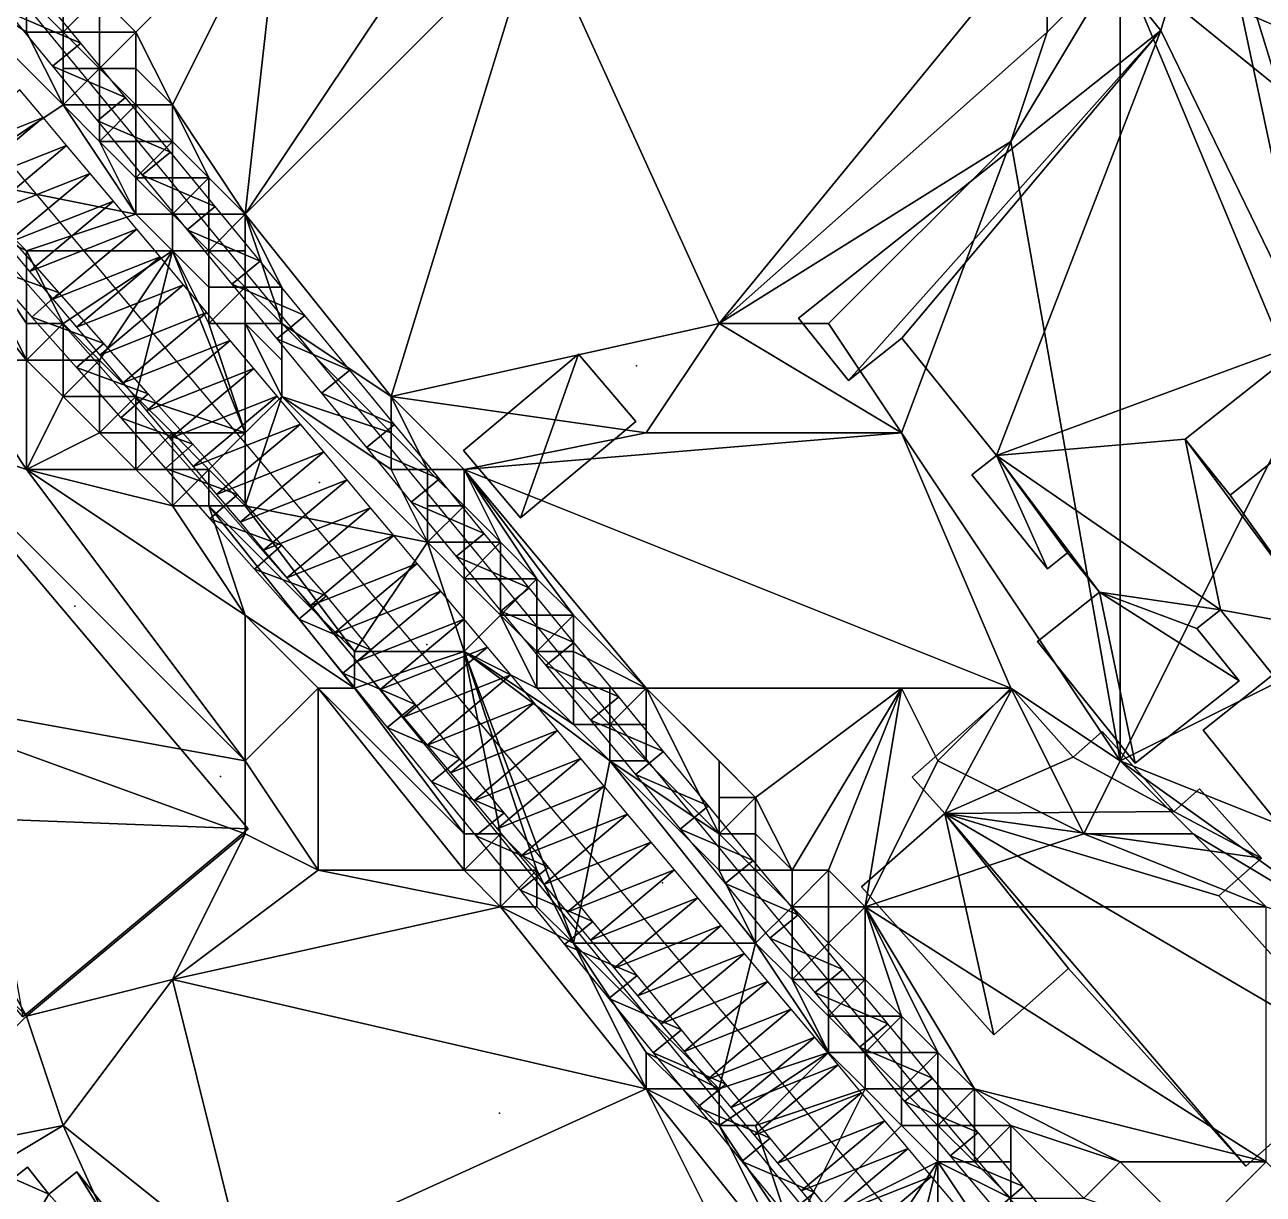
# Model space of a CAD drawing. Header units: metres. Extents: x -1103 to 901, y -902 to 905.
# Drawn here: x 239.9 to 307.8, y 414.2 to 478.4 of the extents above; entities that cross this region are included whole.
import ezdxf

# ---------------------------------------------------------------- set-up
doc = ezdxf.new("R2010")
doc.units = ezdxf.units.M
for name, color, linetype in [('OSM_BUILDING_FOOTPRINTS', 7, 'CONTINUOUS'), ('OSM_BUILDING_ROOFS', 1, 'CONTINUOUS'), ('OSM_BUILDING_WALLS', 8, 'CONTINUOUS'), ('OSM_ROAD_AXES', 2, 'CONTINUOUS'), ('OSM_ROAD_SURFACE', 9, 'CONTINUOUS'), ('OSM_TERRAIN', 3, 'CONTINUOUS'), ('OSM_TREES', 3, 'CONTINUOUS'), ('OSM_WATER_SURFACE', 5, 'CONTINUOUS'), ('OSM_WATERWAYS', 5, 'CONTINUOUS')]:
    doc.layers.add(name, color=color, linetype=linetype)

msp = doc.modelspace()

# ---------------------------------------------------------------- linework, layer by layer
at = {"layer": 'OSM_BUILDING_FOOTPRINTS'}
for points in [[(315.144, 426.5, 10.872), (304.544, 439.683, 10.872), (308.379, 442.724, 10.872), (305.505, 446.296, 10.872), (304.212, 445.267, 10.872), (306.522, 442.403, 10.872), (300.829, 437.88, 10.872), (295.457, 444.56, 10.872), (298.862, 447.258, 10.872), (297.115, 449.426, 10.872), (296.01, 448.541, 10.872), (291.865, 453.694, 10.872), (293.213, 454.767, 10.872), (288.029, 461.203, 10.872), (285.1, 458.881, 10.872), (282.359, 462.298, 10.872), (302.234, 478.079, 10.872), (298.829, 482.315, 10.872), (304.931, 487.159, 10.872), (336.81, 447.512, 10.872)], [(310.469, 461.126, 10.872), (303.571, 455.652, 10.872), (306.025, 452.588, 10.872), (310.999, 456.536, 10.872)]]:
    msp.add_polyline3d(points, dxfattribs=at)
for points in [[(263.965, 455.044, 11.958), (270.288, 460.319, 11.958), (273.427, 456.625, 11.958), (267.093, 451.339, 11.958), (263.965, 455.044, 11.958)], [(233.611, 431.289, 12.949), (237.834, 434.817, 12.949), (225.829, 449.039, 12.949), (233.954, 455.807, 12.949), (252.16, 434.264, 12.949), (239.801, 423.957, 12.949), (233.611, 431.289, 12.949)], [(288.582, 437.106, 11.802), (294.065, 441.95, 11.802), (297.414, 438.201, 11.802), (299.017, 439.616, 11.802), (302.952, 435.226, 11.802), (304.356, 436.464, 11.802), (307.749, 432.671, 11.802), (305.417, 430.603, 11.802), (313.486, 421.601, 11.802), (306.887, 415.762, 11.802), (297.171, 426.6, 11.802), (293.07, 422.972, 11.802), (285.807, 431.09, 11.802), (290.373, 435.115, 11.802), (288.582, 437.106, 11.802)], [(224.68, 409.226, 12.235), (226.459, 410.62, 12.235), (236.529, 418.516, 12.235), (239.26, 415.088, 12.235), (240.044, 415.696, 12.235), (241.216, 414.225, 12.235), (242.764, 415.442, 12.235), (249.694, 406.716, 12.235), (248.655, 405.898, 12.235), (252.049, 401.618, 12.235), (242.753, 394.33, 12.235), (241.061, 396.453, 12.235), (240.663, 396.962, 12.235), (236.861, 393.976, 12.235), (236.01, 395.06, 12.235), (232.528, 399.439, 12.235), (227.067, 395.148, 12.235), (231.511, 389.564, 12.235), (226.614, 385.715, 12.235), (213.349, 402.414, 12.235), (218.069, 406.119, 12.235), (224.978, 397.438, 12.235), (230.56, 401.828, 12.235), (224.68, 409.226, 12.235)]]:
    msp.add_polyline3d(points, close=True, dxfattribs=at)
at = {"layer": 'OSM_BUILDING_ROOFS'}
for points in [[(304.931, 487.159, 20.872), (298.829, 482.315, 20.872), (302.234, 478.079, 20.872)], [(310.469, 461.126, 20.872), (304.931, 487.159, 20.872), (302.234, 478.079, 20.872)], [(314.47, 456.149, 20.872), (336.81, 447.512, 20.872), (304.931, 487.159, 20.872)], [(310.469, 461.126, 20.872), (314.47, 456.149, 20.872), (304.931, 487.159, 20.872)], [(302.234, 478.079, 20.872), (282.359, 462.298, 20.872), (285.1, 458.881, 20.872)], [(302.234, 478.079, 20.872), (285.1, 458.881, 20.872), (288.029, 461.203, 20.872)], [(302.234, 478.079, 20.872), (288.029, 461.203, 20.872), (293.213, 454.767, 20.872)], [(310.469, 461.126, 20.872), (302.234, 478.079, 20.872), (293.213, 454.767, 20.872)], [(303.571, 455.652, 20.872), (310.469, 461.126, 20.872), (293.213, 454.767, 20.872)], [(270.288, 460.319, 21.958), (263.965, 455.044, 21.958), (267.093, 451.339, 21.958)], [(270.288, 460.319, 21.958), (267.093, 451.339, 21.958), (273.427, 456.625, 21.958)], [(311.297, 445.234, 20.872), (310.999, 456.536, 20.872), (306.025, 452.588, 20.872)], [(237.834, 434.817, 24.949), (252.16, 434.264, 24.949), (233.954, 455.807, 24.949)], [(303.571, 455.652, 20.872), (293.213, 454.767, 20.872), (305.505, 446.296, 20.872)], [(311.297, 445.234, 20.872), (306.025, 452.588, 20.872), (303.571, 455.652, 20.872)], [(305.505, 446.296, 20.872), (311.297, 445.234, 20.872), (303.571, 455.652, 20.872)], [(293.213, 454.767, 20.872), (291.865, 453.694, 20.872), (296.01, 448.541, 20.872)], [(293.213, 454.767, 20.872), (296.01, 448.541, 20.872), (297.115, 449.426, 20.872)], [(293.213, 454.767, 20.872), (297.115, 449.426, 20.872), (298.862, 447.258, 20.872)], [(293.213, 454.767, 20.872), (298.862, 447.258, 20.872), (305.505, 446.296, 20.872)], [(298.862, 447.258, 20.872), (295.457, 444.56, 20.872), (300.829, 437.88, 20.872)], [(298.862, 447.258, 20.872), (300.829, 437.88, 20.872), (306.522, 442.403, 20.872)], [(298.862, 447.258, 20.872), (306.522, 442.403, 20.872), (304.212, 445.267, 20.872)], [(298.862, 447.258, 20.872), (304.212, 445.267, 20.872), (305.505, 446.296, 20.872)], [(305.505, 446.296, 20.872), (308.379, 442.724, 20.872), (311.297, 445.234, 20.872)], [(308.379, 442.724, 20.872), (304.544, 439.683, 20.872), (315.144, 426.5, 20.872)], [(294.065, 441.95, 21.802), (288.582, 437.106, 21.802), (290.373, 435.115, 21.802)], [(297.414, 438.201, 21.802), (294.065, 441.95, 21.802), (290.373, 435.115, 21.802)], [(302.952, 435.226, 21.802), (299.017, 439.616, 21.802), (297.414, 438.201, 21.802)], [(290.373, 435.115, 21.802), (302.952, 435.226, 21.802), (297.414, 438.201, 21.802)], [(307.749, 432.671, 21.802), (304.356, 436.464, 21.802), (302.952, 435.226, 21.802)], [(290.373, 435.115, 21.802), (285.807, 431.09, 21.802), (293.07, 422.972, 21.802)], [(290.373, 435.115, 21.802), (307.749, 432.671, 21.802), (302.952, 435.226, 21.802)], [(290.373, 435.115, 21.802), (293.07, 422.972, 21.802), (297.171, 426.6, 21.802)], [(290.373, 435.115, 21.802), (297.171, 426.6, 21.802), (306.887, 415.762, 21.802)], [(290.373, 435.115, 21.802), (306.887, 415.762, 21.802), (313.486, 421.601, 21.802)], [(290.373, 435.115, 21.802), (313.486, 421.601, 21.802), (305.417, 430.603, 21.802)], [(290.373, 435.115, 21.802), (305.417, 430.603, 21.802), (307.749, 432.671, 21.802)], [(237.834, 434.817, 24.949), (239.801, 423.957, 24.949), (252.16, 434.264, 24.949)], [(241.216, 414.225, 22.235), (240.044, 415.696, 22.235), (239.26, 415.088, 22.235)], [(248.655, 405.898, 22.235), (242.764, 415.442, 22.235), (241.216, 414.225, 22.235)], [(248.655, 405.898, 22.235), (249.694, 406.716, 22.235), (242.764, 415.442, 22.235)], [(232.528, 399.439, 22.235), (241.216, 414.225, 22.235), (239.26, 415.088, 22.235)], [(232.528, 399.439, 22.235), (248.655, 405.898, 22.235), (241.216, 414.225, 22.235)]]:
    msp.add_3dface(points, dxfattribs=at)
at = {"layer": 'OSM_BUILDING_WALLS'}
for points in [[(336.81, 447.512, 10.872), (304.931, 487.159, 10.872), (304.931, 487.159, 20.872)], [(336.81, 447.512, 10.872), (304.931, 487.159, 20.872), (336.81, 447.512, 20.872)], [(298.829, 482.315, 10.872), (302.234, 478.079, 10.872), (302.234, 478.079, 20.872)], [(298.829, 482.315, 10.872), (302.234, 478.079, 20.872), (298.829, 482.315, 20.872)], [(302.234, 478.079, 10.872), (282.359, 462.298, 10.872), (282.359, 462.298, 20.872)], [(302.234, 478.079, 10.872), (282.359, 462.298, 20.872), (302.234, 478.079, 20.872)], [(282.359, 462.298, 10.872), (285.1, 458.881, 10.872), (285.1, 458.881, 20.872)], [(282.359, 462.298, 10.872), (285.1, 458.881, 20.872), (282.359, 462.298, 20.872)], [(285.1, 458.881, 10.872), (288.029, 461.203, 10.872), (288.029, 461.203, 20.872)], [(285.1, 458.881, 10.872), (288.029, 461.203, 20.872), (285.1, 458.881, 20.872)], [(288.029, 461.203, 10.872), (293.213, 454.767, 10.872), (293.213, 454.767, 20.872)], [(288.029, 461.203, 10.872), (293.213, 454.767, 20.872), (288.029, 461.203, 20.872)], [(303.571, 455.652, 10.872), (310.469, 461.126, 10.872), (310.469, 461.126, 20.872)], [(303.571, 455.652, 10.872), (310.469, 461.126, 20.872), (303.571, 455.652, 20.872)], [(270.288, 460.319, 11.958), (263.965, 455.044, 11.958), (263.965, 455.044, 21.958)], [(270.288, 460.319, 11.958), (263.965, 455.044, 21.958), (270.288, 460.319, 21.958)], [(273.427, 456.625, 11.958), (270.288, 460.319, 11.958), (270.288, 460.319, 21.958)], [(273.427, 456.625, 11.958), (270.288, 460.319, 21.958), (273.427, 456.625, 21.958)], [(267.093, 451.339, 11.958), (273.427, 456.625, 11.958), (273.427, 456.625, 21.958)], [(267.093, 451.339, 11.958), (273.427, 456.625, 21.958), (267.093, 451.339, 21.958)], [(310.999, 456.536, 10.872), (306.025, 452.588, 10.872), (306.025, 452.588, 20.872)], [(310.999, 456.536, 10.872), (306.025, 452.588, 20.872), (310.999, 456.536, 20.872)], [(252.16, 434.264, 12.949), (233.954, 455.807, 12.949), (233.954, 455.807, 24.949)], [(252.16, 434.264, 12.949), (233.954, 455.807, 24.949), (252.16, 434.264, 24.949)], [(306.025, 452.588, 10.872), (303.571, 455.652, 10.872), (303.571, 455.652, 20.872)], [(306.025, 452.588, 10.872), (303.571, 455.652, 20.872), (306.025, 452.588, 20.872)], [(263.965, 455.044, 11.958), (267.093, 451.339, 11.958), (267.093, 451.339, 21.958)], [(263.965, 455.044, 11.958), (267.093, 451.339, 21.958), (263.965, 455.044, 21.958)], [(293.213, 454.767, 10.872), (291.865, 453.694, 10.872), (291.865, 453.694, 20.872)], [(293.213, 454.767, 10.872), (291.865, 453.694, 20.872), (293.213, 454.767, 20.872)], [(291.865, 453.694, 10.872), (296.01, 448.541, 10.872), (296.01, 448.541, 20.872)], [(291.865, 453.694, 10.872), (296.01, 448.541, 20.872), (291.865, 453.694, 20.872)], [(296.01, 448.541, 10.872), (297.115, 449.426, 10.872), (297.115, 449.426, 20.872)], [(296.01, 448.541, 10.872), (297.115, 449.426, 20.872), (296.01, 448.541, 20.872)], [(297.115, 449.426, 10.872), (298.862, 447.258, 10.872), (298.862, 447.258, 20.872)], [(297.115, 449.426, 10.872), (298.862, 447.258, 20.872), (297.115, 449.426, 20.872)], [(298.862, 447.258, 10.872), (295.457, 444.56, 10.872), (295.457, 444.56, 20.872)], [(298.862, 447.258, 10.872), (295.457, 444.56, 20.872), (298.862, 447.258, 20.872)], [(304.212, 445.267, 10.872), (305.505, 446.296, 10.872), (305.505, 446.296, 20.872)], [(304.212, 445.267, 10.872), (305.505, 446.296, 20.872), (304.212, 445.267, 20.872)], [(305.505, 446.296, 10.872), (308.379, 442.724, 10.872), (308.379, 442.724, 20.872)], [(305.505, 446.296, 10.872), (308.379, 442.724, 20.872), (305.505, 446.296, 20.872)], [(306.522, 442.403, 10.872), (304.212, 445.267, 10.872), (304.212, 445.267, 20.872)], [(306.522, 442.403, 10.872), (304.212, 445.267, 20.872), (306.522, 442.403, 20.872)], [(295.457, 444.56, 10.872), (300.829, 437.88, 10.872), (300.829, 437.88, 20.872)], [(295.457, 444.56, 10.872), (300.829, 437.88, 20.872), (295.457, 444.56, 20.872)], [(300.829, 437.88, 10.872), (306.522, 442.403, 10.872), (306.522, 442.403, 20.872)], [(300.829, 437.88, 10.872), (306.522, 442.403, 20.872), (300.829, 437.88, 20.872)], [(308.379, 442.724, 10.872), (304.544, 439.683, 10.872), (304.544, 439.683, 20.872)], [(308.379, 442.724, 10.872), (304.544, 439.683, 20.872), (308.379, 442.724, 20.872)], [(294.065, 441.95, 11.802), (288.582, 437.106, 11.802), (288.582, 437.106, 21.802)], [(294.065, 441.95, 11.802), (288.582, 437.106, 21.802), (294.065, 441.95, 21.802)], [(297.414, 438.201, 11.802), (294.065, 441.95, 11.802), (294.065, 441.95, 21.802)], [(297.414, 438.201, 11.802), (294.065, 441.95, 21.802), (297.414, 438.201, 21.802)], [(304.544, 439.683, 10.872), (315.144, 426.5, 10.872), (315.144, 426.5, 20.872)], [(304.544, 439.683, 10.872), (315.144, 426.5, 20.872), (304.544, 439.683, 20.872)], [(299.017, 439.616, 11.802), (297.414, 438.201, 11.802), (297.414, 438.201, 21.802)], [(299.017, 439.616, 11.802), (297.414, 438.201, 21.802), (299.017, 439.616, 21.802)], [(302.952, 435.226, 11.802), (299.017, 439.616, 11.802), (299.017, 439.616, 21.802)], [(302.952, 435.226, 11.802), (299.017, 439.616, 21.802), (302.952, 435.226, 21.802)], [(288.582, 437.106, 11.802), (290.373, 435.115, 11.802), (290.373, 435.115, 21.802)], [(288.582, 437.106, 11.802), (290.373, 435.115, 21.802), (288.582, 437.106, 21.802)], [(304.356, 436.464, 11.802), (302.952, 435.226, 11.802), (302.952, 435.226, 21.802)], [(304.356, 436.464, 11.802), (302.952, 435.226, 21.802), (304.356, 436.464, 21.802)], [(307.749, 432.671, 11.802), (304.356, 436.464, 11.802), (304.356, 436.464, 21.802)], [(307.749, 432.671, 11.802), (304.356, 436.464, 21.802), (307.749, 432.671, 21.802)], [(290.373, 435.115, 11.802), (285.807, 431.09, 11.802), (285.807, 431.09, 21.802)], [(290.373, 435.115, 11.802), (285.807, 431.09, 21.802), (290.373, 435.115, 21.802)], [(239.801, 423.957, 12.949), (252.16, 434.264, 12.949), (252.16, 434.264, 24.949)], [(239.801, 423.957, 12.949), (252.16, 434.264, 24.949), (239.801, 423.957, 24.949)], [(305.417, 430.603, 11.802), (307.749, 432.671, 11.802), (307.749, 432.671, 21.802)], [(305.417, 430.603, 11.802), (307.749, 432.671, 21.802), (305.417, 430.603, 21.802)], [(285.807, 431.09, 11.802), (293.07, 422.972, 11.802), (293.07, 422.972, 21.802)], [(285.807, 431.09, 11.802), (293.07, 422.972, 21.802), (285.807, 431.09, 21.802)], [(313.486, 421.601, 11.802), (305.417, 430.603, 11.802), (305.417, 430.603, 21.802)], [(313.486, 421.601, 11.802), (305.417, 430.603, 21.802), (313.486, 421.601, 21.802)], [(293.07, 422.972, 11.802), (297.171, 426.6, 11.802), (297.171, 426.6, 21.802)], [(293.07, 422.972, 11.802), (297.171, 426.6, 21.802), (293.07, 422.972, 21.802)], [(297.171, 426.6, 11.802), (306.887, 415.762, 11.802), (306.887, 415.762, 21.802)], [(297.171, 426.6, 11.802), (306.887, 415.762, 21.802), (297.171, 426.6, 21.802)], [(306.887, 415.762, 11.802), (313.486, 421.601, 11.802), (313.486, 421.601, 21.802)], [(306.887, 415.762, 11.802), (313.486, 421.601, 21.802), (306.887, 415.762, 21.802)], [(240.044, 415.696, 12.235), (239.26, 415.088, 12.235), (239.26, 415.088, 22.235)], [(240.044, 415.696, 12.235), (239.26, 415.088, 22.235), (240.044, 415.696, 22.235)], [(241.216, 414.225, 12.235), (240.044, 415.696, 12.235), (240.044, 415.696, 22.235)], [(241.216, 414.225, 12.235), (240.044, 415.696, 22.235), (241.216, 414.225, 22.235)], [(242.764, 415.442, 12.235), (241.216, 414.225, 12.235), (241.216, 414.225, 22.235)], [(242.764, 415.442, 12.235), (241.216, 414.225, 22.235), (242.764, 415.442, 22.235)], [(249.694, 406.716, 12.235), (242.764, 415.442, 12.235), (242.764, 415.442, 22.235)], [(249.694, 406.716, 12.235), (242.764, 415.442, 22.235), (249.694, 406.716, 22.235)]]:
    msp.add_3dface(points, dxfattribs=at)
at = {"layer": 'OSM_ROAD_AXES'}
msp.add_polyline3d([(179.625, 541.713, 13.917), (363.017, 323.054, 14.291), (382.196, 303.402, 15.046)], dxfattribs=at)
at = {"layer": 'OSM_ROAD_SURFACE'}
for points in [[(235.037, 470.977, 16.6), (240.917, 473.303, 16.455), (239.634, 474.832, 16.53)], [(235.037, 470.977, 16.6), (236.32, 469.448, 16.51), (240.917, 473.303, 16.455)], [(236.32, 469.448, 16.51), (242.199, 471.774, 16.392), (240.917, 473.303, 16.455)], [(236.32, 469.448, 16.51), (237.602, 467.918, 16.4), (242.199, 471.774, 16.392)], [(237.602, 467.918, 16.4), (243.482, 470.245, 16.329), (242.199, 471.774, 16.392)], [(237.602, 467.918, 16.4), (238.885, 466.389, 16.305), (243.482, 470.245, 16.329)], [(238.885, 466.389, 16.305), (244.764, 468.716, 16.266), (243.482, 470.245, 16.329)], [(238.885, 466.389, 16.305), (240.167, 464.86, 16.255), (244.764, 468.716, 16.266)], [(240.167, 464.86, 16.255), (246.047, 467.187, 16.178), (244.764, 468.716, 16.266)], [(240.167, 464.86, 16.255), (241.449, 463.331, 16.106), (246.047, 467.187, 16.178)], [(241.449, 463.331, 16.106), (247.329, 465.658, 16.043), (246.047, 467.187, 16.178)], [(241.449, 463.331, 16.106), (242.732, 461.802, 15.955), (247.329, 465.658, 16.043)], [(242.732, 461.802, 15.955), (248.612, 464.129, 15.943), (247.329, 465.658, 16.043)], [(242.732, 461.802, 15.955), (244.014, 460.273, 15.881), (248.612, 464.129, 15.943)], [(244.014, 460.273, 15.881), (249.894, 462.6, 15.824), (248.612, 464.129, 15.943)], [(244.014, 460.273, 15.881), (245.297, 458.744, 15.779), (249.894, 462.6, 15.824)], [(245.297, 458.744, 15.779), (251.176, 461.071, 15.635), (249.894, 462.6, 15.824)], [(245.297, 458.744, 15.779), (246.579, 457.215, 15.613), (251.176, 461.071, 15.635)], [(246.579, 457.215, 15.613), (252.459, 459.541, 15.468), (251.176, 461.071, 15.635)], [(246.579, 457.215, 15.613), (247.862, 455.686, 15.478), (252.459, 459.541, 15.468)], [(247.862, 455.686, 15.478), (253.741, 458.012, 15.332), (252.459, 459.541, 15.468)], [(247.862, 455.686, 15.478), (249.144, 454.157, 15.257), (253.741, 458.012, 15.332)], [(249.144, 454.157, 15.257), (255.024, 456.483, 15.161), (253.741, 458.012, 15.332)], [(249.144, 454.157, 15.257), (250.427, 452.628, 15.108), (255.024, 456.483, 15.161)], [(250.427, 452.628, 15.108), (256.306, 454.954, 14.997), (255.024, 456.483, 15.161)], [(250.427, 452.628, 15.108), (251.709, 451.099, 14.972), (256.306, 454.954, 14.997)], [(251.709, 451.099, 14.972), (257.589, 453.425, 14.833), (256.306, 454.954, 14.997)], [(251.709, 451.099, 14.972), (252.992, 449.569, 14.843), (257.589, 453.425, 14.833)], [(252.992, 449.569, 14.843), (258.871, 451.896, 14.669), (257.589, 453.425, 14.833)], [(252.992, 449.569, 14.843), (254.274, 448.04, 14.714), (258.871, 451.896, 14.669)], [(254.274, 448.04, 14.714), (260.154, 450.367, 14.505), (258.871, 451.896, 14.669)], [(254.274, 448.04, 14.714), (255.557, 446.511, 14.585), (260.154, 450.367, 14.505)], [(255.557, 446.511, 14.585), (261.436, 448.838, 14.361), (260.154, 450.367, 14.505)], [(255.557, 446.511, 14.585), (256.839, 444.982, 14.458), (261.436, 448.838, 14.361)], [(256.839, 444.982, 14.458), (262.719, 447.309, 14.331), (261.436, 448.838, 14.361)], [(256.839, 444.982, 14.458), (258.122, 443.453, 14.315), (262.719, 447.309, 14.331)], [(258.122, 443.453, 14.315), (264.001, 445.78, 14.193), (262.719, 447.309, 14.331)], [(258.122, 443.453, 14.315), (259.404, 441.924, 14.089), (264.001, 445.78, 14.193)], [(259.404, 441.924, 14.089), (265.284, 444.251, 14.108), (264.001, 445.78, 14.193)], [(259.404, 441.924, 14.089), (260.686, 440.395, 14.047), (265.284, 444.251, 14.108)], [(260.686, 440.395, 14.047), (266.566, 442.722, 14.184), (265.284, 444.251, 14.108)], [(260.686, 440.395, 14.047), (261.969, 438.866, 14.004), (266.566, 442.722, 14.184)], [(261.969, 438.866, 14.004), (267.849, 441.192, 14.114), (266.566, 442.722, 14.184)], [(261.969, 438.866, 14.004), (263.251, 437.337, 13.962), (267.849, 441.192, 14.114)], [(263.251, 437.337, 13.962), (269.131, 439.663, 14.038), (267.849, 441.192, 14.114)], [(263.251, 437.337, 13.962), (264.534, 435.808, 13.967), (269.131, 439.663, 14.038)], [(264.534, 435.808, 13.967), (270.413, 438.134, 13.966), (269.131, 439.663, 14.038)], [(264.534, 435.808, 13.967), (265.816, 434.279, 14.038), (270.413, 438.134, 13.966)], [(265.816, 434.279, 14.038), (271.696, 436.605, 13.894), (270.413, 438.134, 13.966)], [(265.816, 434.279, 14.038), (267.099, 432.749, 14.02), (271.696, 436.605, 13.894)], [(267.099, 432.749, 14.02), (272.978, 435.076, 13.92), (271.696, 436.605, 13.894)], [(267.099, 432.749, 14.02), (268.381, 431.22, 13.997), (272.978, 435.076, 13.92)], [(268.381, 431.22, 13.997), (274.261, 433.547, 13.949), (272.978, 435.076, 13.92)], [(268.381, 431.22, 13.997), (269.664, 429.691, 13.851), (274.261, 433.547, 13.949)], [(269.664, 429.691, 13.851), (275.543, 432.018, 13.977), (274.261, 433.547, 13.949)], [(269.664, 429.691, 13.851), (270.946, 428.162, 13.837), (275.543, 432.018, 13.977)], [(270.946, 428.162, 13.837), (276.826, 430.489, 14.005), (275.543, 432.018, 13.977)], [(270.946, 428.162, 13.837), (272.229, 426.633, 13.913), (276.826, 430.489, 14.005)], [(272.229, 426.633, 13.913), (278.108, 428.96, 14.033), (276.826, 430.489, 14.005)], [(272.229, 426.633, 13.913), (273.511, 425.104, 13.996), (278.108, 428.96, 14.033)], [(273.511, 425.104, 13.996), (279.391, 427.431, 14.082), (278.108, 428.96, 14.033)], [(273.511, 425.104, 13.996), (274.794, 423.575, 14.078), (279.391, 427.431, 14.082)], [(274.794, 423.575, 14.078), (280.673, 425.902, 14.171), (279.391, 427.431, 14.082)], [(274.794, 423.575, 14.078), (276.076, 422.046, 14.16), (280.673, 425.902, 14.171)], [(276.076, 422.046, 14.16), (281.956, 424.372, 14.263), (280.673, 425.902, 14.171)], [(276.076, 422.046, 14.16), (277.359, 420.517, 14.227), (281.956, 424.372, 14.263)], [(277.359, 420.517, 14.227), (283.238, 422.843, 14.355), (281.956, 424.372, 14.263)], [(277.359, 420.517, 14.227), (278.641, 418.988, 14.15), (283.238, 422.843, 14.355)], [(278.641, 418.988, 14.15), (284.521, 421.314, 14.444), (283.238, 422.843, 14.355)], [(278.641, 418.988, 14.15), (279.923, 417.459, 14.38), (284.521, 421.314, 14.444)], [(279.923, 417.459, 14.38), (285.803, 419.785, 14.523), (284.521, 421.314, 14.444)], [(279.923, 417.459, 14.38), (281.206, 415.93, 14.428), (285.803, 419.785, 14.523)], [(281.206, 415.93, 14.428), (287.086, 418.256, 14.608), (285.803, 419.785, 14.523)], [(281.206, 415.93, 14.428), (282.488, 414.4, 14.431), (287.086, 418.256, 14.608)], [(282.488, 414.4, 14.431), (288.368, 416.727, 14.682), (287.086, 418.256, 14.608)], [(282.488, 414.4, 14.431), (283.771, 412.871, 14.483), (288.368, 416.727, 14.682)], [(283.771, 412.871, 14.483), (289.65, 415.198, 14.787), (288.368, 416.727, 14.682)], [(283.771, 412.871, 14.483), (285.053, 411.342, 14.717), (289.65, 415.198, 14.787)], [(285.053, 411.342, 14.717), (290.933, 413.669, 14.913), (289.65, 415.198, 14.787)]]:
    msp.add_3dface(points, dxfattribs=at)
at = {"layer": 'OSM_TERRAIN'}
for points in [[(244, 480, 16.221), (246, 478, 16.1), (254, 486, 15.225)], [(246, 478, 16.1), (248, 474, 15.956), (254, 486, 15.225)], [(248, 474, 15.956), (252, 468, 15.601), (254, 486, 15.225)], [(252, 468, 15.601), (260, 480, 14.618), (254, 486, 15.225)], [(260, 458, 14.486), (268, 484, 13.938), (252, 468, 15.601)], [(252, 468, 15.601), (268, 484, 13.938), (260, 480, 14.618)], [(260, 458, 14.486), (278, 462, 13.509), (268, 484, 13.938)], [(268, 484, 13.938), (278, 462, 13.509), (296, 484, 12.497)], [(278, 462, 13.509), (296, 478, 12.685), (296, 484, 12.497)], [(296, 478, 12.685), (300, 482, 13.691), (296, 484, 12.497)], [(300, 482, 13.691), (314, 476, 13.666), (308, 484, 13.513)], [(236, 470, 16.523), (242, 474, 16.378), (234, 482, 16.82)], [(242, 474, 16.378), (240, 478, 15.634), (234, 482, 16.82)], [(234, 482, 16.82), (240, 478, 15.634), (240, 480, 15.375)], [(300, 438, 13.81), (300, 482, 13.691), (294, 472, 13.614)], [(294, 472, 13.614), (300, 482, 13.691), (296, 478, 12.685)], [(300, 438, 13.81), (310, 458, 13.539), (300, 482, 13.691)], [(310, 458, 13.539), (332, 456, 13.757), (300, 482, 13.691)], [(332, 456, 13.757), (314, 476, 13.666), (300, 482, 13.691)], [(240, 478, 15.634), (242, 478, 15.302), (240, 480, 15.375)], [(242, 478, 15.302), (242, 480, 16.233), (240, 480, 15.375)], [(242, 478, 15.302), (244, 478, 16.221), (244, 480, 16.221)], [(242, 478, 15.302), (244, 480, 16.221), (242, 480, 16.233)], [(244, 478, 16.221), (246, 478, 16.1), (244, 480, 16.221)], [(242, 474, 16.378), (242, 478, 15.302), (240, 478, 15.634)], [(242, 474, 16.378), (242, 476, 15.444), (242, 478, 15.302)], [(242, 476, 15.444), (244, 476, 15.209), (242, 478, 15.302)], [(244, 476, 15.209), (244, 478, 16.221), (242, 478, 15.302)], [(244, 476, 15.209), (246, 476, 16.1), (246, 478, 16.1)], [(244, 476, 15.209), (246, 478, 16.1), (244, 478, 16.221)], [(246, 476, 16.1), (248, 474, 15.956), (246, 478, 16.1)], [(278, 462, 13.509), (294, 472, 13.614), (296, 478, 12.685)], [(242, 474, 16.378), (244, 474, 15.212), (244, 476, 15.209)], [(242, 474, 16.378), (244, 476, 15.209), (242, 476, 15.444)], [(244, 474, 15.212), (246, 474, 15.28), (244, 476, 15.209)], [(246, 474, 15.28), (246, 476, 16.1), (244, 476, 15.209)], [(246, 474, 15.28), (248, 474, 15.956), (246, 476, 16.1)], [(236, 470, 16.523), (246, 468, 16.165), (242, 474, 16.378)], [(246, 468, 16.165), (244, 472, 16.087), (242, 474, 16.378)], [(244, 472, 16.087), (244, 474, 15.212), (242, 474, 16.378)], [(244, 472, 16.087), (246, 472, 15.022), (246, 474, 15.28)], [(244, 472, 16.087), (246, 474, 15.28), (244, 474, 15.212)], [(246, 472, 15.022), (248, 472, 15.415), (246, 474, 15.28)], [(248, 472, 15.415), (248, 474, 15.956), (246, 474, 15.28)], [(250, 470, 15.539), (248, 474, 15.956), (248, 472, 15.415)], [(250, 470, 15.539), (252, 468, 15.601), (248, 474, 15.956)], [(246, 468, 16.165), (246, 470, 15.728), (244, 472, 16.087)], [(246, 470, 15.728), (246, 472, 15.022), (244, 472, 16.087)], [(246, 470, 15.728), (248, 470, 14.877), (248, 472, 15.415)], [(246, 470, 15.728), (248, 472, 15.415), (246, 472, 15.022)], [(248, 470, 14.877), (250, 470, 15.539), (248, 472, 15.415)], [(284, 462, 13.691), (294, 472, 13.614), (278, 462, 13.509)], [(288, 456, 13.497), (294, 472, 13.614), (284, 462, 13.691)], [(300, 438, 13.81), (294, 472, 13.614), (288, 456, 13.497)], [(236, 460, 16.4), (240, 460, 16.189), (232, 470, 16.85)], [(240, 460, 16.189), (236, 468, 16.11), (232, 470, 16.85)], [(236, 468, 16.11), (240, 466, 16.339), (236, 470, 16.523)], [(240, 466, 16.339), (246, 468, 16.165), (236, 470, 16.523)], [(246, 468, 16.165), (248, 468, 15.286), (246, 470, 15.728)], [(248, 468, 15.286), (248, 470, 14.877), (246, 470, 15.728)], [(248, 468, 15.286), (250, 468, 14.717), (250, 470, 15.539)], [(248, 468, 15.286), (250, 470, 15.539), (248, 470, 14.877)], [(250, 468, 14.717), (252, 468, 15.601), (250, 470, 15.539)], [(240, 460, 16.189), (240, 462, 15.847), (236, 468, 16.11)], [(240, 462, 15.847), (240, 466, 16.339), (236, 468, 16.11)], [(240, 466, 16.339), (248, 466, 15.992), (246, 468, 16.165)], [(248, 466, 15.992), (248, 468, 15.286), (246, 468, 16.165)], [(248, 466, 15.992), (250, 466, 14.941), (248, 468, 15.286)], [(250, 466, 14.941), (250, 468, 14.717), (248, 468, 15.286)], [(250, 466, 14.941), (252, 466, 14.542), (252, 468, 15.601)], [(250, 466, 14.941), (252, 468, 15.601), (250, 468, 14.717)], [(254, 462, 14.33), (260, 458, 14.486), (252, 468, 15.601)], [(254, 462, 14.33), (252, 468, 15.601), (254, 464, 14.368)], [(252, 464, 14.652), (254, 464, 14.368), (252, 468, 15.601)], [(252, 464, 14.652), (252, 468, 15.601), (252, 466, 14.542)], [(242, 462, 15.923), (240, 466, 16.339), (240, 462, 15.847)], [(242, 462, 15.923), (248, 466, 15.992), (240, 466, 16.339)], [(242, 462, 15.923), (244, 460, 15.821), (248, 466, 15.992)], [(244, 460, 15.821), (246, 458, 15.677), (248, 466, 15.992)], [(246, 458, 15.677), (252, 456, 15.449), (248, 466, 15.992)], [(252, 456, 15.449), (250, 462, 15.753), (248, 466, 15.992)], [(250, 462, 15.753), (250, 464, 15.8), (248, 466, 15.992)], [(248, 466, 15.992), (250, 464, 15.8), (250, 466, 14.941)], [(250, 464, 15.8), (252, 464, 14.652), (250, 466, 14.941)], [(252, 464, 14.652), (252, 466, 14.542), (250, 466, 14.941)], [(250, 462, 15.753), (252, 462, 15.475), (252, 464, 14.652)], [(250, 462, 15.753), (252, 464, 14.652), (250, 464, 15.8)], [(252, 462, 15.475), (254, 462, 14.33), (252, 464, 14.652)], [(254, 462, 14.33), (254, 464, 14.368), (252, 464, 14.652)], [(240, 460, 16.189), (242, 460, 15.591), (242, 462, 15.923)], [(240, 460, 16.189), (242, 462, 15.923), (240, 462, 15.847)], [(242, 460, 15.591), (244, 460, 15.821), (242, 462, 15.923)], [(252, 456, 15.449), (252, 462, 15.475), (250, 462, 15.753)], [(252, 456, 15.449), (254, 458, 15.256), (252, 462, 15.475)], [(254, 458, 15.256), (254, 460, 15.064), (252, 462, 15.475)], [(252, 462, 15.475), (254, 460, 15.064), (254, 462, 14.33)], [(254, 458, 15.256), (254, 462, 14.33), (254, 460, 15.064)], [(254, 458, 15.256), (260, 456, 13.7), (254, 462, 14.33)], [(260, 456, 13.7), (260, 458, 14.486), (254, 462, 14.33)], [(274, 456, 13.975), (278, 462, 13.509), (260, 458, 14.486)], [(274, 456, 13.975), (288, 456, 13.497), (278, 462, 13.509)], [(288, 456, 13.497), (284, 462, 13.691), (278, 462, 13.509)], [(234, 456, 15.092), (240, 454, 15.755), (236, 460, 16.4)], [(236, 460, 16.4), (240, 454, 15.755), (240, 460, 16.189)], [(240, 454, 15.755), (242, 458, 15.978), (240, 460, 16.189)], [(242, 458, 15.978), (242, 460, 15.591), (240, 460, 16.189)], [(242, 458, 15.978), (244, 458, 15.36), (244, 460, 15.821)], [(242, 458, 15.978), (244, 460, 15.821), (242, 460, 15.591)], [(244, 458, 15.36), (246, 458, 15.677), (244, 460, 15.821)], [(240, 454, 15.755), (244, 456, 15.759), (242, 458, 15.978)], [(244, 456, 15.759), (244, 458, 15.36), (242, 458, 15.978)], [(244, 456, 15.759), (246, 456, 15.179), (246, 458, 15.677)], [(244, 456, 15.759), (246, 458, 15.677), (244, 458, 15.36)], [(246, 456, 15.179), (248, 456, 15.461), (246, 458, 15.677)], [(248, 456, 15.461), (252, 456, 15.449), (246, 458, 15.677)], [(252, 452, 15.124), (262, 450, 14.304), (254, 458, 15.256)], [(252, 452, 15.124), (254, 458, 15.256), (252, 456, 15.449)], [(262, 450, 14.304), (260, 454, 13.905), (254, 458, 15.256)], [(254, 458, 15.256), (260, 454, 13.905), (260, 456, 13.7)], [(262, 454, 13.539), (260, 458, 14.486), (260, 456, 13.7)], [(262, 454, 13.539), (264, 454, 14.057), (260, 458, 14.486)], [(264, 454, 14.057), (274, 456, 13.975), (260, 458, 14.486)], [(312, 444, 13.691), (310, 458, 13.539), (300, 438, 13.81)], [(230, 442, 15.275), (252, 438, 14.712), (234, 456, 15.092)], [(252, 438, 14.712), (240, 454, 15.755), (234, 456, 15.092)], [(240, 454, 15.755), (246, 454, 15.533), (244, 456, 15.759)], [(246, 454, 15.533), (246, 456, 15.179), (244, 456, 15.759)], [(246, 454, 15.533), (248, 454, 15.035), (248, 456, 15.461)], [(246, 454, 15.533), (248, 456, 15.461), (246, 456, 15.179)], [(248, 454, 15.035), (250, 454, 15.277), (248, 456, 15.461)], [(250, 454, 15.277), (252, 456, 15.449), (248, 456, 15.461)], [(250, 454, 15.277), (252, 452, 15.124), (252, 456, 15.449)], [(260, 454, 13.905), (262, 454, 13.539), (260, 456, 13.7)], [(264, 454, 14.057), (294, 442, 14.258), (288, 456, 13.497)], [(264, 454, 14.057), (288, 456, 13.497), (274, 456, 13.975)], [(294, 442, 14.258), (300, 438, 13.81), (288, 456, 13.497)], [(252, 438, 14.712), (252, 446, 14.815), (240, 454, 15.755)], [(240, 454, 15.755), (252, 446, 14.815), (248, 452, 15.299)], [(240, 454, 15.755), (248, 452, 15.299), (246, 454, 15.533)], [(248, 452, 15.299), (248, 454, 15.035), (246, 454, 15.533)], [(248, 452, 15.299), (250, 452, 14.882), (250, 454, 15.277)], [(248, 452, 15.299), (250, 454, 15.277), (248, 454, 15.035)], [(250, 452, 14.882), (252, 452, 15.124), (250, 454, 15.277)], [(262, 450, 14.304), (262, 454, 13.539), (260, 454, 13.905)], [(262, 450, 14.304), (262, 452, 13.654), (262, 454, 13.539)], [(262, 452, 13.654), (264, 452, 13.479), (262, 454, 13.539)], [(264, 452, 13.479), (264, 454, 14.057), (262, 454, 13.539)], [(270, 446, 13.93), (274, 442, 14), (264, 454, 14.057)], [(274, 442, 14), (294, 442, 14.258), (264, 454, 14.057)], [(268, 448, 13.737), (264, 454, 14.057), (266, 450, 13.581)], [(268, 448, 13.737), (270, 446, 13.93), (264, 454, 14.057)], [(266, 450, 13.581), (264, 454, 14.057), (264, 452, 13.479)], [(248, 452, 15.299), (252, 446, 14.815), (250, 452, 14.882)], [(252, 446, 14.815), (258, 442, 14.01), (250, 452, 14.882)], [(258, 442, 14.01), (258, 444, 14.364), (250, 452, 14.882)], [(250, 452, 14.882), (258, 444, 14.364), (252, 452, 15.124)], [(258, 444, 14.364), (262, 450, 14.304), (252, 452, 15.124)], [(262, 450, 14.304), (264, 450, 13.419), (264, 452, 13.479)], [(262, 450, 14.304), (264, 452, 13.479), (262, 452, 13.654)], [(264, 450, 13.419), (266, 450, 13.581), (264, 452, 13.479)], [(264, 444, 14.246), (262, 450, 14.304), (258, 444, 14.364)], [(264, 444, 14.246), (264, 448, 14.016), (262, 450, 14.304)], [(264, 448, 14.016), (264, 450, 13.419), (262, 450, 14.304)], [(264, 448, 14.016), (266, 448, 13.246), (266, 450, 13.581)], [(264, 448, 14.016), (266, 450, 13.581), (264, 450, 13.419)], [(266, 448, 13.246), (268, 448, 13.737), (266, 450, 13.581)], [(264, 444, 14.246), (266, 446, 13.715), (264, 448, 14.016)], [(266, 446, 13.715), (266, 448, 13.246), (264, 448, 14.016)], [(266, 446, 13.715), (268, 446, 13.151), (268, 448, 13.737)], [(266, 446, 13.715), (268, 448, 13.737), (266, 448, 13.246)], [(268, 446, 13.151), (270, 446, 13.93), (268, 448, 13.737)], [(252, 438, 14.712), (256, 442, 14.457), (252, 446, 14.815)], [(256, 442, 14.457), (258, 442, 14.01), (252, 446, 14.815)], [(264, 444, 14.246), (268, 442, 14.072), (266, 446, 13.715)], [(268, 442, 14.072), (268, 444, 13.479), (266, 446, 13.715)], [(268, 444, 13.479), (268, 446, 13.151), (266, 446, 13.715)], [(268, 444, 13.479), (270, 444, 13.089), (270, 446, 13.93)], [(268, 444, 13.479), (270, 446, 13.93), (268, 446, 13.151)], [(270, 444, 13.089), (274, 442, 14), (270, 446, 13.93)], [(264, 434, 13.771), (264, 444, 14.246), (258, 442, 14.01)], [(258, 442, 14.01), (264, 444, 14.246), (258, 444, 14.364)], [(266, 434, 13.996), (264, 444, 14.246), (264, 434, 13.771)], [(266, 434, 13.996), (268, 432, 13.994), (264, 444, 14.246)], [(268, 432, 13.994), (270, 428, 13.761), (264, 444, 14.246)], [(270, 428, 13.761), (272, 438, 13.856), (264, 444, 14.246)], [(264, 444, 14.246), (272, 438, 13.856), (270, 440, 13.99)], [(264, 444, 14.246), (270, 440, 13.99), (268, 442, 14.072)], [(268, 442, 14.072), (270, 442, 13.342), (268, 444, 13.479)], [(270, 442, 13.342), (270, 444, 13.089), (268, 444, 13.479)], [(270, 442, 13.342), (274, 442, 14), (270, 444, 13.089)], [(300, 438, 13.81), (320, 430, 13.768), (312, 444, 13.691)], [(230, 434, 14.921), (240, 424, 15.022), (230, 442, 15.275)], [(240, 424, 15.022), (252, 434, 15.011), (230, 442, 15.275)], [(252, 434, 15.011), (252, 438, 14.712), (230, 442, 15.275)], [(252, 438, 14.712), (256, 432, 14.163), (256, 442, 14.457)], [(256, 432, 14.163), (264, 432, 14.045), (256, 442, 14.457)], [(264, 432, 14.045), (264, 434, 13.771), (256, 442, 14.457)], [(256, 442, 14.457), (264, 434, 13.771), (258, 442, 14.01)], [(268, 442, 14.072), (270, 440, 13.99), (270, 442, 13.342)], [(270, 440, 13.99), (272, 440, 13.225), (270, 442, 13.342)], [(272, 440, 13.225), (272, 442, 13.049), (270, 442, 13.342)], [(270, 442, 13.342), (272, 442, 13.049), (274, 442, 14)], [(272, 440, 13.225), (274, 440, 13.228), (274, 442, 14)], [(272, 440, 13.225), (274, 442, 14), (272, 442, 13.049)], [(278, 434, 13.031), (274, 442, 14), (274, 438, 13.125)], [(278, 434, 13.031), (278, 438, 14), (274, 442, 14)], [(274, 438, 13.125), (274, 442, 14), (274, 440, 13.228)], [(278, 438, 14), (280, 436, 14), (274, 442, 14)], [(280, 436, 14), (288, 442, 14.018), (274, 442, 14)], [(274, 442, 14), (288, 442, 14.018), (294, 442, 14.258)], [(282, 432, 14.011), (288, 442, 14.018), (280, 436, 14)], [(284, 432, 14.266), (288, 442, 14.018), (282, 432, 14.011)], [(284, 432, 14.266), (286, 430, 14.457), (288, 442, 14.018)], [(288, 442, 14.018), (286, 430, 14.457), (290, 438, 14.528)], [(290, 438, 14.528), (294, 442, 14.258), (288, 442, 14.018)], [(290, 438, 14.528), (298, 434, 14.528), (294, 442, 14.258)], [(298, 434, 14.528), (300, 438, 13.81), (294, 442, 14.258)], [(270, 440, 13.99), (272, 438, 13.856), (272, 440, 13.225)], [(272, 438, 13.856), (274, 438, 13.125), (272, 440, 13.225)], [(274, 438, 13.125), (274, 440, 13.228), (272, 440, 13.225)], [(256, 432, 14.163), (252, 438, 14.712), (252, 434, 15.011)], [(270, 428, 13.761), (280, 428, 14.031), (272, 438, 13.856)], [(280, 428, 14.031), (278, 432, 13.414), (272, 438, 13.856)], [(272, 438, 13.856), (278, 432, 13.414), (278, 434, 13.031)], [(272, 438, 13.856), (278, 434, 13.031), (274, 438, 13.125)], [(278, 434, 13.031), (278, 436, 13.76), (278, 438, 14)], [(278, 436, 13.76), (280, 436, 14), (278, 438, 14)], [(286, 430, 14.457), (298, 434, 14.528), (290, 438, 14.528)], [(298, 434, 14.528), (304, 434, 14.524), (300, 438, 13.81)], [(304, 434, 14.524), (314, 428, 13.691), (300, 438, 13.81)], [(314, 428, 13.691), (320, 430, 13.768), (300, 438, 13.81)], [(278, 434, 13.031), (280, 434, 14), (280, 436, 14)], [(278, 434, 13.031), (280, 436, 14), (278, 436, 13.76)], [(280, 434, 14), (282, 432, 14.011), (280, 436, 14)], [(232, 416, 14.921), (240, 424, 15.022), (230, 434, 14.921)], [(240, 424, 15.022), (248, 426, 14.217), (252, 434, 15.011)], [(248, 426, 14.217), (256, 432, 14.163), (252, 434, 15.011)], [(264, 432, 14.045), (266, 432, 13.667), (266, 434, 13.996)], [(264, 432, 14.045), (266, 434, 13.996), (264, 434, 13.771)], [(266, 432, 13.667), (268, 432, 13.994), (266, 434, 13.996)], [(278, 432, 13.414), (280, 432, 13.062), (278, 434, 13.031)], [(280, 432, 13.062), (280, 434, 14), (278, 434, 13.031)], [(280, 432, 13.062), (282, 432, 14.011), (280, 434, 14)], [(286, 430, 14.457), (308, 430, 14.494), (298, 434, 14.528)], [(308, 430, 14.494), (304, 434, 14.524), (298, 434, 14.528)], [(308, 430, 14.494), (314, 428, 13.691), (304, 434, 14.524)], [(248, 426, 14.217), (266, 430, 14.015), (256, 432, 14.163)], [(256, 432, 14.163), (266, 430, 14.015), (264, 432, 14.045)], [(266, 430, 14.015), (266, 432, 13.667), (264, 432, 14.045)], [(266, 430, 14.015), (268, 430, 13.68), (268, 432, 13.994)], [(266, 430, 14.015), (268, 432, 13.994), (266, 432, 13.667)], [(268, 430, 13.68), (270, 428, 13.761), (268, 432, 13.994)], [(280, 428, 14.031), (280, 432, 13.062), (278, 432, 13.414)], [(280, 428, 14.031), (282, 430, 13.144), (280, 432, 13.062)], [(282, 430, 13.144), (282, 432, 14.011), (280, 432, 13.062)], [(282, 430, 13.144), (284, 430, 14.256), (284, 432, 14.266)], [(282, 430, 13.144), (284, 432, 14.266), (282, 432, 14.011)], [(284, 430, 14.256), (286, 430, 14.457), (284, 432, 14.266)], [(274, 420, 14.351), (266, 430, 14.015), (248, 426, 14.217)], [(274, 420, 14.351), (270, 428, 13.761), (266, 430, 14.015)], [(266, 430, 14.015), (270, 428, 13.761), (268, 430, 13.68)], [(282, 426, 13.99), (282, 430, 13.144), (280, 428, 14.031)], [(282, 426, 13.99), (284, 428, 13.476), (282, 430, 13.144)], [(284, 428, 13.476), (284, 430, 14.256), (282, 430, 13.144)], [(286, 426, 13.814), (286, 430, 14.457), (284, 428, 13.476)], [(284, 428, 13.476), (286, 430, 14.457), (284, 430, 14.256)], [(290, 422, 14.471), (292, 420, 14.633), (286, 430, 14.457)], [(292, 420, 14.633), (308, 416, 14.673), (286, 430, 14.457)], [(288, 424, 14.173), (286, 430, 14.457), (286, 426, 13.814)], [(288, 424, 14.173), (290, 422, 14.471), (286, 430, 14.457)], [(286, 430, 14.457), (308, 416, 14.673), (308, 430, 14.494)], [(274, 420, 14.351), (274, 422, 13.813), (270, 428, 13.761)], [(274, 422, 13.813), (278, 420, 14.226), (270, 428, 13.761)], [(278, 420, 14.226), (280, 428, 14.031), (270, 428, 13.761)], [(278, 420, 14.226), (284, 422, 14.358), (280, 428, 14.031)], [(284, 422, 14.358), (282, 426, 13.99), (280, 428, 14.031)], [(282, 426, 13.99), (284, 426, 13.366), (284, 428, 13.476)], [(284, 426, 13.366), (286, 426, 13.814), (284, 428, 13.476)], [(242, 418, 14.434), (248, 426, 14.217), (240, 424, 15.022)], [(242, 418, 14.434), (252, 410, 14.833), (248, 426, 14.217)], [(252, 410, 14.833), (274, 420, 14.351), (248, 426, 14.217)], [(284, 422, 14.358), (284, 424, 13.94), (282, 426, 13.99)], [(284, 424, 13.94), (284, 426, 13.366), (282, 426, 13.99)], [(284, 424, 13.94), (286, 424, 13.394), (286, 426, 13.814)], [(284, 424, 13.94), (286, 426, 13.814), (284, 426, 13.366)], [(286, 424, 13.394), (288, 424, 14.173), (286, 426, 13.814)], [(232, 416, 14.921), (242, 418, 14.434), (240, 424, 15.022)], [(284, 422, 14.358), (286, 422, 13.891), (284, 424, 13.94)], [(286, 422, 13.891), (286, 424, 13.394), (284, 424, 13.94)], [(286, 422, 13.891), (288, 422, 13.477), (288, 424, 14.173)], [(286, 422, 13.891), (288, 424, 14.173), (286, 424, 13.394)], [(288, 422, 13.477), (290, 422, 14.471), (288, 424, 14.173)], [(274, 420, 14.351), (276, 420, 13.821), (274, 422, 13.813)], [(276, 420, 13.821), (278, 420, 14.226), (274, 422, 13.813)], [(278, 418, 13.998), (280, 418, 14.382), (284, 422, 14.358)], [(278, 418, 13.998), (284, 422, 14.358), (278, 420, 14.226)], [(280, 418, 14.382), (286, 420, 14.477), (284, 422, 14.358)], [(286, 420, 14.477), (286, 422, 13.891), (284, 422, 14.358)], [(286, 420, 14.477), (288, 420, 13.965), (286, 422, 13.891)], [(288, 420, 13.965), (288, 422, 13.477), (286, 422, 13.891)], [(288, 420, 13.965), (290, 420, 13.624), (290, 422, 14.471)], [(288, 420, 13.965), (290, 422, 14.471), (288, 422, 13.477)], [(290, 420, 13.624), (292, 420, 14.633), (290, 422, 14.471)], [(280, 408, 14.943), (274, 420, 14.351), (252, 410, 14.833)], [(280, 408, 14.943), (282, 410, 14.869), (274, 420, 14.351)], [(274, 420, 14.351), (282, 410, 14.869), (278, 418, 13.998)], [(274, 420, 14.351), (278, 418, 13.998), (276, 420, 13.821)], [(278, 418, 13.998), (278, 420, 14.226), (276, 420, 13.821)], [(282, 412, 14.353), (286, 420, 14.477), (280, 418, 14.382)], [(282, 412, 14.353), (288, 418, 14.611), (286, 420, 14.477)], [(286, 420, 14.477), (288, 418, 14.611), (288, 420, 13.965)], [(288, 418, 14.611), (290, 418, 14.019), (288, 420, 13.965)], [(290, 418, 14.019), (290, 420, 13.624), (288, 420, 13.965)], [(290, 418, 14.019), (292, 418, 13.882), (292, 420, 14.633)], [(290, 418, 14.019), (292, 420, 14.633), (290, 420, 13.624)], [(292, 418, 13.882), (294, 418, 14.873), (292, 420, 14.633)], [(294, 418, 14.873), (300, 416, 15.293), (292, 420, 14.633)], [(292, 420, 14.633), (300, 416, 15.293), (308, 416, 14.673)], [(232, 412, 14.41), (252, 396, 14.178), (242, 418, 14.434)], [(232, 412, 14.41), (242, 418, 14.434), (232, 416, 14.921)], [(242, 418, 14.434), (252, 396, 14.178), (252, 410, 14.833)], [(282, 410, 14.869), (282, 412, 14.353), (278, 418, 13.998)], [(278, 418, 13.998), (282, 412, 14.353), (280, 418, 14.382)], [(282, 412, 14.353), (290, 416, 14.71), (288, 418, 14.611)], [(288, 418, 14.611), (290, 416, 14.71), (290, 418, 14.019)], [(290, 416, 14.71), (292, 416, 14.106), (290, 418, 14.019)], [(292, 416, 14.106), (292, 418, 13.882), (290, 418, 14.019)], [(292, 416, 14.106), (294, 416, 14.307), (294, 418, 14.873)], [(292, 416, 14.106), (294, 418, 14.873), (292, 418, 13.882)], [(294, 414, 14.201), (298, 414, 15.294), (294, 418, 14.873)], [(294, 414, 14.201), (294, 418, 14.873), (294, 416, 14.307)], [(298, 414, 15.294), (300, 416, 15.293), (294, 418, 14.873)], [(286, 410, 14.858), (290, 416, 14.71), (282, 412, 14.353)], [(288, 408, 15.038), (290, 416, 14.71), (286, 410, 14.858)], [(288, 408, 15.038), (290, 406, 15.148), (290, 416, 14.71)], [(290, 406, 15.148), (294, 410, 15.192), (290, 416, 14.71)], [(290, 416, 14.71), (294, 410, 15.192), (294, 414, 14.201)], [(290, 416, 14.71), (294, 414, 14.201), (292, 416, 14.106)], [(294, 414, 14.201), (294, 416, 14.307), (292, 416, 14.106)], [(298, 414, 15.294), (304, 412, 15.681), (300, 416, 15.293)], [(304, 412, 15.681), (308, 416, 14.673), (300, 416, 15.293)], [(304, 412, 15.681), (310, 414, 15.442), (308, 416, 14.673)]]:
    msp.add_3dface(points, dxfattribs=at)
at = {"layer": 'OSM_TREES'}
for p in [(286.46, 472.318, 13.034), (240.531, 470.349, 16.378), (273.46, 459.677, 13.819), (256.062, 453.285, 14.888), (242.642, 446.495, 14.914), (261.953, 444.394, 14.288), (250.645, 437.139, 14.829), (274.897, 431.3, 13.906), (265.955, 418.671, 14.436), (284.79, 418.903, 14.452)]:
    msp.add_point(p, dxfattribs=at)
at = {"layer": 'OSM_WATER_SURFACE'}
for points in [[(242.971, 477.395, 16.073), (240.511, 480.385, 16.175), (238.967, 479.114, 16.175)], [(242.971, 477.395, 16.073), (238.967, 479.114, 16.175), (241.426, 476.124, 16.073)], [(245.431, 474.404, 15.929), (242.971, 477.395, 16.073), (241.426, 476.124, 16.073)], [(245.431, 474.404, 15.929), (241.426, 476.124, 16.073), (243.886, 473.134, 15.929)], [(247.891, 471.414, 15.742), (245.431, 474.404, 15.929), (243.886, 473.134, 15.929)], [(247.891, 471.414, 15.742), (243.886, 473.134, 15.929), (246.346, 470.143, 15.742)], [(250.35, 468.423, 15.524), (247.891, 471.414, 15.742), (246.346, 470.143, 15.742)], [(250.35, 468.423, 15.524), (246.346, 470.143, 15.742), (248.806, 467.153, 15.524)], [(252.81, 465.433, 15.283), (250.35, 468.423, 15.524), (248.806, 467.153, 15.524)], [(252.81, 465.433, 15.283), (248.806, 467.153, 15.524), (251.266, 464.163, 15.283)], [(241.795, 463.68, 16.12), (239.353, 466.447, 16.378), (237.854, 465.123, 16.197)], [(241.795, 463.68, 16.12), (237.854, 465.123, 16.197), (240.296, 462.357, 15.991)], [(255.27, 462.443, 15.026), (252.81, 465.433, 15.283), (251.266, 464.163, 15.283)], [(255.27, 462.443, 15.026), (251.266, 464.163, 15.283), (253.726, 461.172, 15.026)], [(244.237, 460.913, 15.902), (241.795, 463.68, 16.12), (240.296, 462.357, 15.991)], [(244.237, 460.913, 15.902), (240.296, 462.357, 15.991), (242.738, 459.59, 15.805)], [(257.73, 459.452, 14.765), (255.27, 462.443, 15.026), (253.726, 461.172, 15.026)], [(246.679, 458.147, 15.718), (244.237, 460.913, 15.902), (242.738, 459.59, 15.805)], [(257.73, 459.452, 14.765), (253.726, 461.172, 15.026), (256.185, 458.182, 14.765)], [(246.679, 458.147, 15.718), (242.738, 459.59, 15.805), (245.18, 456.823, 15.672)], [(260.19, 456.462, 14.513), (257.73, 459.452, 14.765), (256.185, 458.182, 14.765)], [(249.121, 455.38, 15.452), (246.679, 458.147, 15.718), (245.18, 456.823, 15.672)], [(260.19, 456.462, 14.513), (256.185, 458.182, 14.765), (258.645, 455.191, 14.513)], [(249.121, 455.38, 15.452), (245.18, 456.823, 15.672), (247.621, 454.056, 15.246)], [(262.65, 453.472, 14.292), (260.19, 456.462, 14.513), (258.645, 455.191, 14.513)], [(251.563, 452.613, 15.222), (249.121, 455.38, 15.452), (247.621, 454.056, 15.246)], [(262.65, 453.472, 14.292), (258.645, 455.191, 14.513), (261.105, 452.201, 14.292)], [(251.563, 452.613, 15.222), (247.621, 454.056, 15.246), (250.063, 451.29, 14.981)], [(265.109, 450.481, 14.115), (262.65, 453.472, 14.292), (261.105, 452.201, 14.292)], [(254.005, 449.846, 14.941), (251.563, 452.613, 15.222), (250.063, 451.29, 14.981)], [(265.109, 450.481, 14.115), (261.105, 452.201, 14.292), (263.565, 449.211, 14.115)], [(254.005, 449.846, 14.941), (250.063, 451.29, 14.981), (252.505, 448.523, 14.729)], [(256.459, 447.065, 14.649), (254.005, 449.846, 14.941), (252.505, 448.523, 14.729)], [(267.569, 447.491, 13.985), (265.109, 450.481, 14.115), (263.565, 449.211, 14.115)], [(267.569, 447.491, 13.985), (263.565, 449.211, 14.115), (266.025, 446.22, 13.985)], [(256.459, 447.065, 14.649), (252.505, 448.523, 14.729), (254.934, 445.771, 14.499)], [(270.029, 444.501, 13.895), (267.569, 447.491, 13.985), (266.025, 446.22, 13.985)], [(258.903, 444.075, 14.397), (256.459, 447.065, 14.649), (254.934, 445.771, 14.499)], [(258.903, 444.075, 14.397), (254.934, 445.771, 14.499), (257.355, 442.809, 14.3)], [(270.029, 444.501, 13.895), (266.025, 446.22, 13.985), (268.485, 443.23, 13.895)], [(272.489, 441.51, 13.839), (270.029, 444.501, 13.895), (268.485, 443.23, 13.895)], [(261.336, 441.099, 14.137), (258.903, 444.075, 14.397), (257.355, 442.809, 14.3)], [(272.489, 441.51, 13.839), (268.485, 443.23, 13.895), (270.944, 440.24, 13.839)], [(261.336, 441.099, 14.137), (257.355, 442.809, 14.3), (259.787, 439.833, 14.137)], [(263.768, 438.123, 14.016), (261.336, 441.099, 14.137), (259.787, 439.833, 14.137)], [(274.949, 438.52, 13.814), (272.489, 441.51, 13.839), (270.944, 440.24, 13.839)], [(263.768, 438.123, 14.016), (259.787, 439.833, 14.137), (262.22, 436.857, 14.016)], [(274.949, 438.52, 13.814), (270.944, 440.24, 13.839), (273.404, 437.249, 13.814)], [(277.409, 435.529, 13.816), (274.949, 438.52, 13.814), (273.404, 437.249, 13.814)], [(266.201, 435.147, 14.088), (263.768, 438.123, 14.016), (262.22, 436.857, 14.016)], [(277.409, 435.529, 13.816), (273.404, 437.249, 13.814), (275.864, 434.259, 13.816)], [(266.201, 435.147, 14.088), (262.22, 436.857, 14.016), (264.652, 433.881, 13.938)], [(268.633, 432.171, 13.93), (266.201, 435.147, 14.088), (264.652, 433.881, 13.938)], [(279.868, 432.539, 13.853), (277.409, 435.529, 13.816), (275.864, 434.259, 13.816)], [(279.868, 432.539, 13.853), (275.864, 434.259, 13.816), (278.324, 431.269, 13.853)], [(268.633, 432.171, 13.93), (264.652, 433.881, 13.938), (267.084, 430.905, 14.025)], [(271.065, 429.195, 13.927), (268.633, 432.171, 13.93), (267.084, 430.905, 14.025)], [(282.328, 429.549, 13.925), (279.868, 432.539, 13.853), (278.324, 431.269, 13.853)], [(271.065, 429.195, 13.927), (267.084, 430.905, 14.025), (269.517, 427.929, 13.927)], [(282.328, 429.549, 13.925), (278.324, 431.269, 13.853), (280.784, 428.278, 13.925)], [(284.788, 426.558, 14.038), (282.328, 429.549, 13.925), (280.784, 428.278, 13.925)], [(273.498, 426.219, 13.985), (271.065, 429.195, 13.927), (269.517, 427.929, 13.927)], [(284.788, 426.558, 14.038), (280.784, 428.278, 13.925), (283.244, 425.288, 14.038)], [(273.498, 426.219, 13.985), (269.517, 427.929, 13.927), (271.949, 424.953, 13.985)], [(275.93, 423.243, 14.119), (273.498, 426.219, 13.985), (271.949, 424.953, 13.985)], [(287.248, 423.568, 14.192), (284.788, 426.558, 14.038), (283.244, 425.288, 14.038)], [(275.93, 423.243, 14.119), (271.949, 424.953, 13.985), (274.381, 421.977, 14.078)], [(287.248, 423.568, 14.192), (283.244, 425.288, 14.038), (285.703, 422.297, 14.192)], [(289.704, 420.582, 14.387), (287.248, 423.568, 14.192), (285.703, 422.297, 14.192)], [(278.362, 420.267, 14.279), (275.93, 423.243, 14.119), (274.381, 421.977, 14.078)], [(278.362, 420.267, 14.279), (274.381, 421.977, 14.078), (276.814, 419.001, 14.201)], [(289.704, 420.582, 14.387), (285.703, 422.297, 14.192), (288.167, 419.303, 14.387)], [(280.795, 417.291, 14.436), (278.362, 420.267, 14.279), (276.814, 419.001, 14.201)], [(292.202, 417.612, 14.614), (289.704, 420.582, 14.387), (288.167, 419.303, 14.387)], [(292.202, 417.612, 14.614), (288.167, 419.303, 14.387), (290.672, 416.325, 14.614)], [(280.795, 417.291, 14.436), (276.814, 419.001, 14.201), (279.246, 416.025, 14.345)], [(283.227, 414.315, 14.502), (280.795, 417.291, 14.436), (279.246, 416.025, 14.345)], [(294.704, 414.638, 14.859), (292.202, 417.612, 14.614), (290.672, 416.325, 14.614)], [(283.227, 414.315, 14.502), (279.246, 416.025, 14.345), (281.679, 413.049, 14.502)], [(294.704, 414.638, 14.859), (290.672, 416.325, 14.614), (293.173, 413.351, 14.859)], [(297.205, 411.665, 15.092), (294.704, 414.638, 14.859), (293.173, 413.351, 14.859)], [(285.66, 411.339, 14.769), (283.227, 414.315, 14.502), (281.679, 413.049, 14.502)]]:
    msp.add_3dface(points, dxfattribs=at)
at = {"layer": 'OSM_WATERWAYS'}
for points in [[(363.979, 330.729, 14.238), (288.935, 419.942, 13.817), (215.141, 509.653, 14.217), (186.135, 541.481, 13.836)], [(354.252, 326.007, 13.759), (304.344, 386.898, 15.533), (255.697, 446.418, 14.535), (228.836, 476.852, 16.433), (185.141, 519.374, 13.479), (174.23, 529.858, 14.134)]]:
    msp.add_polyline3d(points, dxfattribs=at)

doc.saveas('drawing.dxf')
